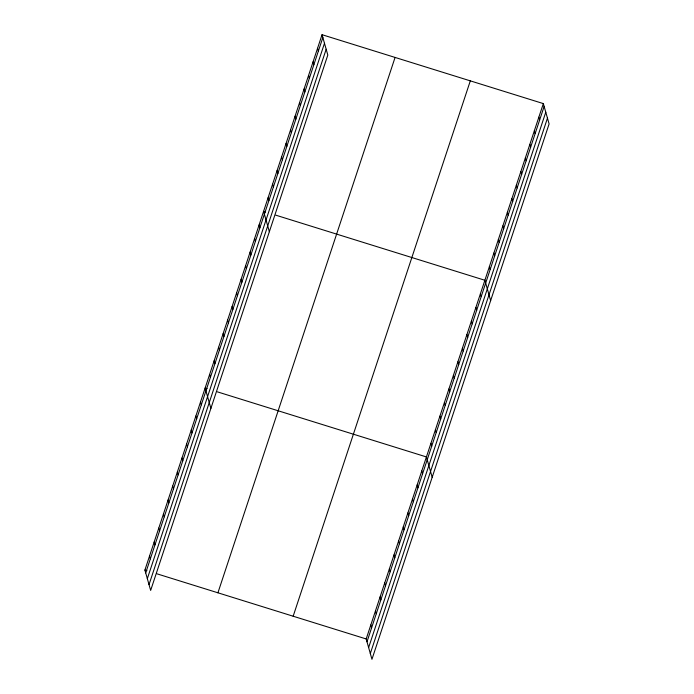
<?xml version="1.0" encoding="UTF-8"?>
<svg xmlns="http://www.w3.org/2000/svg" width="694" height="694" viewBox="0 0 694 694"><rect width="100%" height="100%" fill="white"/><g stroke="black" fill="none" stroke-linecap="round" stroke-linejoin="round"><path stroke-width="1.04" d="M322.051 34.7L327.811 55.043L150.659 590.403L144.899 570.06L322.051 34.7L543.341 103.597L549.101 123.94L371.949 659.3L366.189 638.957L543.341 103.597M145.697 572.88L322.857 37.519M147.336 578.666L324.488 43.306M149.019 584.617L326.171 49.257M217.925 592.797L395.077 57.437M293.163 616.22L470.315 80.86M366.987 641.785L544.139 106.416M368.627 647.563L545.779 112.202M370.31 653.522L547.462 118.153M265.62 212L263.59 211.366L269.35 231.709M275.761 215.157L484.88 280.272L490.641 300.606M207.159 388.666L205.129 388.041L210.889 408.376M217.3 391.824L426.42 456.938L432.18 477.281M144.899 570.06L146.928 570.694M157.07 573.851L366.189 638.957M538.848 117.191L539.646 120.01M534.354 130.776L535.152 133.604M529.852 144.369L530.65 147.189M525.358 157.954L526.156 160.782M520.856 171.548L521.654 174.368M516.362 185.142L517.16 187.961M511.868 198.727L512.666 201.546M507.366 212.321L508.164 215.14M502.872 225.906L503.671 228.734M498.37 239.499L499.168 242.319M493.876 253.084L494.675 255.913M489.383 266.678L490.181 269.498M480.387 293.857L481.185 296.676M475.893 307.451L476.691 310.27M471.391 321.036L472.189 323.855M466.897 334.629L467.695 337.449M462.395 348.214L463.193 351.043M457.901 361.808L458.699 364.628M453.408 375.402L454.206 378.221M448.905 388.987L449.703 391.806M444.412 402.581L445.21 405.4M439.909 416.166L440.707 418.985M435.416 429.76L436.214 432.579M430.922 443.345L431.72 446.173M317.557 48.294L318.355 51.113M313.063 61.879L313.862 64.698M421.787 470.94L422.585 473.759M308.561 75.473L309.359 78.292M417.155 484.941L417.953 487.761M304.067 89.058L304.866 91.877M412.522 498.943L413.32 501.762M299.574 102.651L300.372 105.471M407.89 512.944L408.688 515.763M295.071 116.236L295.87 119.064M403.257 526.946L404.055 529.765M290.578 129.83L291.376 132.649M286.075 143.424L286.874 146.243M398.625 540.947L399.423 543.766M281.582 157.009L282.38 159.828M393.992 554.948L394.791 557.768M277.088 170.603L277.886 173.422M389.36 568.95L390.158 571.769M272.586 184.188L273.384 187.007M384.719 582.951L385.517 585.771M268.092 197.781L268.89 200.601M380.086 596.953L380.885 599.772M375.454 610.954L376.252 613.782M259.096 224.96L259.894 227.779M370.822 624.956L371.62 627.784M254.603 238.545L255.401 241.373M250.1 252.139L250.898 254.958M245.607 265.733L246.405 268.552M241.113 279.318L241.911 282.137M236.611 292.911L237.409 295.731M232.117 306.496L232.915 309.324M227.615 320.09L228.413 322.91M223.121 333.675L223.919 336.503M218.627 347.269L219.425 350.088M214.125 360.863L214.923 363.682M209.631 374.448L210.429 377.267M200.497 402.043L201.295 404.862M195.864 416.044L196.662 418.864M191.232 430.046L192.03 432.865M186.599 444.047L187.397 446.867M181.967 458.049L182.765 460.868M177.334 472.05L178.132 474.87M172.702 486.052L173.5 488.871M168.069 500.053L168.868 502.872M163.437 514.054L164.235 516.874M158.805 528.056L159.603 530.875M154.163 542.057L154.962 544.877M149.531 556.059L150.329 558.878"/></g></svg>
